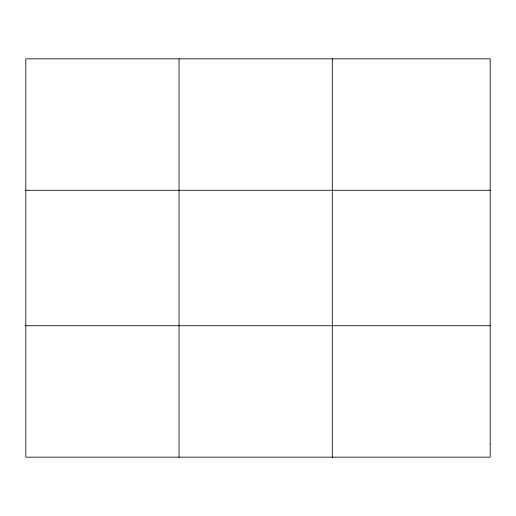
<?xml version="1.0" encoding="UTF-8"?>
<svg xmlns="http://www.w3.org/2000/svg" width="516" height="516" viewBox="0 0 516 516"><rect width="100%" height="100%" fill="white"/><g stroke="black" fill="none" stroke-linecap="round" stroke-linejoin="round"><path stroke-width="0.77" d="M179.052 457.17L179.052 58.83M332.304 457.17L332.304 58.83M25.8 190.281L490.2 190.281M25.8 325.719L490.2 325.719M490.2 444.024L490.2 457.17L25.8 457.17L25.8 58.83L490.2 58.83L490.2 444.024"/></g></svg>
